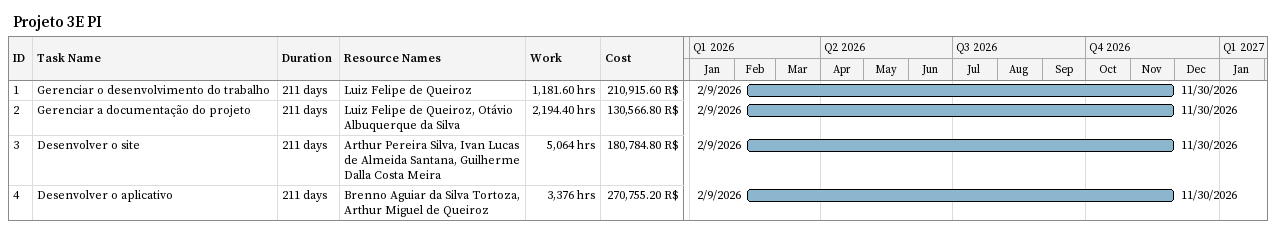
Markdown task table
Projeto 3E PI

| ID | Task | Duration | Start | Finish | Resources | Work (h) | Cost (R$) |
|---|---|---|---|---|---|---|---|
| 1 | Gerenciar o desenvolvimento do trabalho | 211d | 2026-02-09 | 2026-11-30 | Luiz Felipe de Queiroz | 1181.60 | 210915.60 |
| 2 | Gerenciar a documentação do projeto | 211d | 2026-02-09 | 2026-11-30 | Luiz Felipe de Queiroz, Otávio Albuquerque da Silva | 2194.40 | 130566.80 |
| 3 | Desenvolver o site | 211d | 2026-02-09 | 2026-11-30 | Arthur Pereira Silva, Ivan Lucas de Almeida Santana, Guilherme Dalla Costa Meira | 5064 | 180784.80 |
| 4 | Desenvolver o aplicativo | 211d | 2026-02-09 | 2026-11-30 | Brenno Aguiar da Silva Tortoza, Arthur Miguel de Queiroz | 3376 | 270755.20 |
